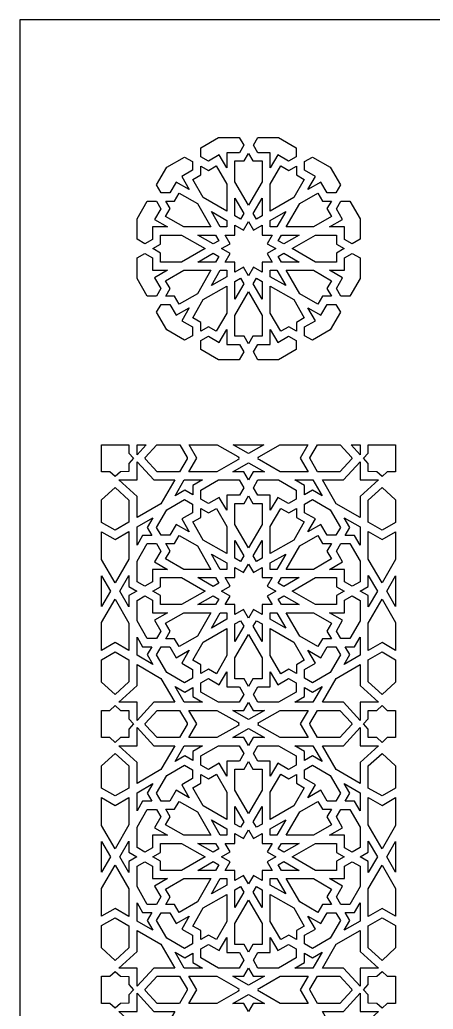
# Model space of a CAD drawing. Extents: x -600 to 600, y -1000 to 1000.
# Drawn here: x -600 to -347, y 395 to 1000 of the extents above; entities that cross this region are included whole.
import ezdxf

# ---------------------------------------------------------------- set-up
doc = ezdxf.new("R2010")
doc.units = 0
doc.layers.add('LAYER_1', color=18, linetype='CONTINUOUS')
doc.layers.add('LAYER_2', color=4, linetype='CONTINUOUS')

msp = doc.modelspace()

# ---------------------------------------------------------------- linework, layer by layer
at = {"layer": 'LAYER_1'}
for points in [[(-600, -1000), (600, -1000), (600, 1000), (-600, 1000)], [(-533.23, 734.95), (-530.35, 731.8), (-533.23, 728.65), (-533.23, 723.62), (-538.44, 723.46), (-541.69, 720.51), (-544.92, 723.45), (-550, 723.45), (-550, 731.8), (-550, 740), (-533.23, 740)], [(-522.71, 740), (-528.25, 733.95), (-528.25, 740)], [(-497.64, 732.29), (-497.53, 731.5), (-502.2, 723.45), (-515.96, 723.45), (-522.99, 731.13), (-523.26, 732.18), (-516.09, 740), (-502.11, 740)], [(-466.65, 732.83), (-465.93, 732.42), (-466.08, 731.8), (-465.93, 731.18), (-466.65, 730.77), (-479.38, 723.45), (-496.45, 723.45), (-491.61, 731.8), (-496.36, 740), (-479.12, 740)], [(-460, 734.6), (-469.4, 740), (-450.6, 740)], [(-428.39, 731.8), (-423.55, 723.45), (-440.62, 723.45), (-453.35, 730.77), (-454.07, 731.18), (-453.92, 731.8), (-454.07, 732.42), (-453.35, 732.83), (-440.89, 740), (-423.64, 740)], [(-403.91, 740), (-397.01, 732.47), (-396.74, 731.42), (-404.05, 723.45), (-417.8, 723.45), (-422.36, 731.31), (-422.47, 732.1), (-417.89, 740)], [(-391.75, 733.95), (-397.29, 740), (-391.75, 740)], [(-370, 731.8), (-370, 723.45), (-375.08, 723.45), (-378.31, 720.51), (-381.56, 723.46), (-386.77, 723.62), (-386.77, 728.65), (-389.65, 731.8), (-386.77, 734.95), (-386.77, 740), (-370, 740)], [(-518.02, 718.48), (-505.16, 718.48), (-513.61, 703.9), (-528.25, 695.48), (-528.25, 708.3), (-539.46, 718.48), (-528.25, 718.48), (-528.25, 729.65)], [(-450.34, 723.45), (-457.2, 723.45), (-460, 718.61), (-462.8, 723.45), (-469.66, 723.45), (-460, 729)], [(-391.75, 718.48), (-380.54, 718.48), (-391.75, 708.3), (-391.75, 695.48), (-406.39, 703.9), (-414.84, 718.48), (-401.98, 718.48), (-391.75, 729.65)], [(-488.25, 718.48), (-494.19, 715.07), (-494.19, 709.48), (-499.04, 712.28), (-504.98, 708.86), (-499.41, 718.48)], [(-465.74, 718.48), (-462.96, 713.69), (-465.64, 709.08), (-473.29, 709.08), (-473.29, 699.91), (-477.89, 707.85), (-484.52, 704.04), (-489.16, 706.7), (-489.16, 712.23), (-478.29, 718.48)], [(-430.84, 712.23), (-430.84, 706.7), (-435.48, 704.04), (-442.11, 707.85), (-446.7, 699.91), (-446.7, 709.08), (-454.36, 709.08), (-457.04, 713.69), (-454.26, 718.48), (-441.71, 718.48)], [(-420.59, 718.48), (-415.02, 708.86), (-420.96, 712.28), (-425.81, 709.48), (-425.81, 715.07), (-431.75, 718.48)], [(-533.23, 706.11), (-533.23, 692.61), (-541.68, 687.75), (-550, 692.53), (-550, 706.23), (-541.68, 713.79)], [(-457.29, 704.11), (-451.68, 704.11), (-451.68, 691.33), (-460, 676.98), (-468.32, 691.33), (-468.32, 704.11), (-462.71, 704.11), (-460, 708.78)], [(-370, 706.23), (-370, 692.53), (-378.31, 687.75), (-386.77, 692.61), (-386.77, 706.11), (-378.31, 713.79)], [(-494.29, 703.75), (-494.29, 698.42), (-500.92, 694.61), (-496.32, 686.67), (-504.28, 691.25), (-508.11, 684.65), (-513.46, 684.65), (-516.24, 689.44), (-509.97, 700.27), (-499.1, 706.52)], [(-410.03, 700.27), (-403.76, 689.44), (-406.53, 684.65), (-411.89, 684.65), (-415.72, 691.25), (-423.68, 686.67), (-419.08, 694.61), (-425.71, 698.42), (-425.71, 703.75), (-420.9, 706.52)], [(-473.29, 689.99), (-473.29, 673.43), (-487.7, 681.72), (-494.12, 692.79), (-489.26, 695.58), (-489.26, 700.97), (-484.57, 698.28), (-479.71, 701.07)], [(-435.43, 698.28), (-430.74, 700.97), (-430.74, 695.58), (-425.88, 692.79), (-432.3, 681.72), (-446.7, 673.43), (-446.7, 689.99), (-440.28, 701.07)], [(-522.02, 689.39), (-519.22, 684.55), (-524.82, 684.55), (-528.25, 678.63), (-528.25, 689.75), (-518.59, 695.31)], [(-391.75, 689.75), (-391.75, 678.63), (-395.18, 684.55), (-400.78, 684.55), (-397.98, 689.39), (-401.41, 695.31)], [(-533.23, 670.04), (-541.68, 655.46), (-550, 669.8), (-550, 686.8), (-541.68, 682.02), (-533.23, 686.89)], [(-491.34, 678.08), (-483.03, 663.74), (-499.65, 663.74), (-510.77, 670.13), (-507.97, 674.97), (-510.67, 679.64), (-505.27, 679.64), (-502.46, 684.48)], [(-414.73, 679.64), (-409.33, 679.64), (-412.03, 674.97), (-409.23, 670.13), (-420.34, 663.74), (-436.97, 663.74), (-428.66, 678.08), (-417.54, 684.48)], [(-378.31, 682.02), (-370, 686.8), (-370, 669.8), (-378.31, 655.46), (-386.77, 670.04), (-386.77, 686.89)], [(-516.42, 679.54), (-513.75, 674.92), (-517.58, 668.32), (-509.62, 663.74), (-518.81, 663.74), (-518.81, 656.11), (-523.44, 653.45), (-528.25, 656.21), (-528.25, 668.71), (-521.98, 679.54)], [(-462.87, 672.02), (-464.86, 668.59), (-468.31, 670.57), (-468.31, 681.41)], [(-451.68, 670.57), (-455.13, 668.59), (-457.12, 672.02), (-451.68, 681.41)], [(-398.02, 679.54), (-391.74, 668.71), (-391.74, 656.21), (-396.56, 653.45), (-401.19, 656.11), (-401.19, 663.74), (-410.38, 663.74), (-402.42, 668.32), (-406.25, 674.92), (-403.58, 679.54)], [(-473.29, 667.7), (-473.29, 663.74), (-477.27, 663.74), (-482.71, 673.12)], [(-442.72, 663.74), (-446.7, 663.74), (-446.7, 667.7), (-437.28, 673.12)], [(-456.95, 661.81), (-451.68, 664.84), (-451.68, 658.78), (-445.6, 658.78), (-448.64, 653.53), (-443.37, 650.49), (-448.64, 647.46), (-445.6, 642.21), (-451.68, 642.21), (-451.68, 636.15), (-456.95, 639.18), (-460, 633.93), (-463.04, 639.18), (-468.31, 636.15), (-468.31, 642.21), (-474.4, 642.21), (-471.35, 647.46), (-476.62, 650.49), (-471.35, 653.53), (-474.4, 658.78), (-468.31, 658.78), (-468.31, 664.84), (-463.04, 661.81), (-460, 667.06)], [(-544.56, 650.49), (-550, 641.1), (-550, 650.49), (-550, 659.88)], [(-533.23, 653.29), (-528.38, 650.49), (-533.23, 647.7), (-533.23, 640.86), (-538.81, 650.49), (-533.23, 660.13)], [(-381.19, 650.49), (-386.77, 640.86), (-386.77, 647.7), (-391.62, 650.49), (-386.77, 653.29), (-386.77, 660.13)], [(-370, 650.49), (-370, 641.1), (-375.44, 650.49), (-370, 659.88)], [(-486.59, 650.49), (-500.99, 642.21), (-513.83, 642.21), (-513.83, 647.8), (-518.51, 650.49), (-513.83, 653.19), (-513.83, 658.78), (-500.99, 658.78)], [(-478.16, 655.34), (-481.6, 653.36), (-491.02, 658.78), (-480.15, 658.78)], [(-428.97, 658.78), (-438.39, 653.36), (-441.84, 655.34), (-439.85, 658.78)], [(-406.17, 658.78), (-406.17, 653.19), (-401.49, 650.49), (-406.17, 647.8), (-406.17, 642.21), (-419.01, 642.21), (-433.41, 650.49), (-419.01, 658.78)], [(-533.23, 630.94), (-533.23, 614.1), (-541.68, 618.97), (-550, 614.18), (-550, 631.19), (-541.68, 645.53)], [(-518.81, 644.87), (-518.81, 637.25), (-509.62, 637.25), (-517.58, 632.67), (-513.75, 626.07), (-516.42, 621.45), (-521.98, 621.45), (-528.25, 632.28), (-528.25, 644.77), (-523.44, 647.54)], [(-478.16, 645.64), (-480.15, 642.21), (-491.02, 642.21), (-481.6, 647.63)], [(-428.97, 642.21), (-439.85, 642.21), (-441.84, 645.64), (-438.39, 647.63)], [(-391.74, 644.77), (-391.74, 632.28), (-398.02, 621.45), (-403.58, 621.45), (-406.25, 626.07), (-402.42, 632.67), (-410.38, 637.25), (-401.19, 637.25), (-401.19, 644.87), (-396.56, 647.54)], [(-370, 631.19), (-370, 614.18), (-378.31, 618.97), (-386.77, 614.1), (-386.77, 630.94), (-378.31, 645.53)], [(-483.03, 637.25), (-491.34, 622.91), (-502.46, 616.51), (-505.27, 621.35), (-510.67, 621.35), (-507.97, 626.01), (-510.77, 630.85), (-499.65, 637.25)], [(-473.29, 633.29), (-482.71, 627.87), (-477.27, 637.25), (-473.29, 637.25)], [(-437.28, 627.87), (-446.7, 633.29), (-446.7, 637.25), (-442.72, 637.25)], [(-409.23, 630.85), (-412.03, 626.01), (-409.33, 621.35), (-414.73, 621.35), (-417.54, 616.51), (-428.66, 622.91), (-436.97, 637.25), (-420.34, 637.25)], [(-462.87, 628.97), (-468.31, 619.58), (-468.31, 630.42), (-464.86, 632.4)], [(-451.68, 630.42), (-451.68, 619.58), (-457.12, 628.97), (-455.13, 632.4)], [(-473.29, 610.99), (-479.71, 599.92), (-484.57, 602.71), (-489.26, 600.02), (-489.26, 605.4), (-494.12, 608.2), (-487.7, 619.27), (-473.29, 627.56)], [(-451.68, 609.66), (-451.68, 596.87), (-457.29, 596.87), (-460, 592.21), (-462.71, 596.87), (-468.32, 596.87), (-468.32, 609.66), (-460, 624.01)], [(-432.3, 619.27), (-425.88, 608.2), (-430.74, 605.4), (-430.74, 600.02), (-435.43, 602.71), (-440.28, 599.92), (-446.7, 610.99), (-446.7, 627.56)], [(-524.82, 616.43), (-519.22, 616.43), (-522.02, 611.6), (-518.59, 605.68), (-528.25, 611.24), (-528.25, 622.36)], [(-391.75, 611.24), (-401.41, 605.68), (-397.98, 611.6), (-400.78, 616.43), (-395.18, 616.43), (-391.75, 622.36)], [(-533.23, 608.37), (-533.23, 594.88), (-541.68, 587.2), (-550, 594.75), (-550, 608.45), (-541.68, 613.24)], [(-508.11, 616.34), (-504.28, 609.73), (-496.32, 614.31), (-500.92, 606.38), (-494.29, 602.57), (-494.29, 597.24), (-499.1, 594.47), (-509.97, 600.72), (-516.24, 611.55), (-513.46, 616.34)], [(-403.76, 611.55), (-410.03, 600.72), (-420.9, 594.47), (-425.71, 597.24), (-425.71, 602.57), (-419.08, 606.38), (-423.68, 614.31), (-415.72, 609.73), (-411.89, 616.34), (-406.53, 616.34)], [(-370, 608.45), (-370, 594.75), (-378.31, 587.2), (-386.77, 594.88), (-386.77, 608.37), (-378.31, 613.24)], [(-513.61, 597.09), (-505.16, 582.5), (-518.02, 582.5), (-528.25, 571.34), (-528.25, 582.5), (-539.46, 582.5), (-528.25, 592.69), (-528.25, 605.51)], [(-391.75, 592.69), (-380.54, 582.5), (-391.75, 582.5), (-391.75, 571.34), (-401.98, 582.5), (-414.84, 582.5), (-406.39, 597.09), (-391.75, 605.51)], [(-473.29, 591.91), (-465.64, 591.91), (-462.96, 587.29), (-465.74, 582.5), (-478.29, 582.5), (-489.16, 588.75), (-489.16, 594.29), (-484.52, 596.95), (-477.89, 593.14), (-473.29, 601.07)], [(-442.11, 593.14), (-435.48, 596.95), (-430.84, 594.29), (-430.84, 588.75), (-441.71, 582.5), (-454.26, 582.5), (-457.04, 587.29), (-454.36, 591.91), (-446.7, 591.91), (-446.7, 601.07)], [(-499.04, 588.71), (-494.19, 591.5), (-494.19, 585.92), (-488.25, 582.5), (-499.41, 582.5), (-504.98, 592.13)], [(-420.59, 582.5), (-431.75, 582.5), (-425.81, 585.92), (-425.81, 591.5), (-420.96, 588.71), (-415.02, 592.13)], [(-457.2, 577.54), (-450.34, 577.54), (-460, 571.99), (-469.66, 577.54), (-462.8, 577.54), (-460, 582.38)], [(-538.44, 577.53), (-533.23, 577.37), (-533.23, 572.34), (-530.35, 569.19), (-533.23, 566.04), (-533.23, 561.01), (-538.44, 560.85), (-541.69, 557.9), (-544.92, 560.84), (-550, 560.84), (-550, 569.19), (-550, 577.54), (-544.92, 577.54), (-541.69, 580.48)], [(-502.2, 577.54), (-497.64, 569.68), (-497.53, 568.89), (-502.2, 560.84), (-515.96, 560.84), (-522.99, 568.52), (-523.26, 569.57), (-515.96, 577.54)], [(-466.65, 570.22), (-465.93, 569.81), (-466.08, 569.19), (-465.93, 568.57), (-466.65, 568.16), (-479.38, 560.84), (-496.45, 560.84), (-491.61, 569.19), (-496.45, 577.54), (-479.38, 577.54)], [(-428.39, 569.19), (-423.55, 560.84), (-440.62, 560.84), (-453.35, 568.16), (-454.07, 568.57), (-453.92, 569.19), (-454.07, 569.81), (-453.35, 570.22), (-440.62, 577.54), (-423.55, 577.54)], [(-404.05, 577.54), (-397.01, 569.86), (-396.74, 568.81), (-404.05, 560.84), (-417.8, 560.84), (-422.36, 568.7), (-422.47, 569.49), (-417.8, 577.54)], [(-375.08, 577.54), (-370, 577.54), (-370, 569.19), (-370, 560.84), (-375.08, 560.84), (-378.31, 557.9), (-381.56, 560.85), (-386.77, 561.01), (-386.77, 566.04), (-389.65, 569.19), (-386.77, 572.34), (-386.77, 577.37), (-381.56, 577.53), (-378.31, 580.48)], [(-518.02, 555.87), (-505.16, 555.87), (-513.61, 541.29), (-528.25, 532.87), (-528.25, 545.69), (-539.46, 555.87), (-528.25, 555.87), (-528.25, 567.04)], [(-450.34, 560.84), (-457.2, 560.84), (-460, 556), (-462.8, 560.84), (-469.66, 560.84), (-460, 566.39)], [(-391.75, 555.87), (-380.54, 555.87), (-391.75, 545.69), (-391.75, 532.87), (-406.39, 541.29), (-414.84, 555.87), (-401.98, 555.87), (-391.75, 567.04)], [(-533.23, 543.5), (-533.23, 530.01), (-541.68, 525.14), (-550, 529.93), (-550, 543.62), (-541.68, 551.18)], [(-488.25, 555.87), (-494.19, 552.46), (-494.19, 546.87), (-499.04, 549.67), (-504.98, 546.25), (-499.41, 555.87)], [(-462.96, 551.08), (-465.64, 546.47), (-473.29, 546.47), (-473.29, 537.31), (-477.89, 545.24), (-484.52, 541.43), (-489.16, 544.09), (-489.16, 549.62), (-478.29, 555.87), (-465.74, 555.87)], [(-441.71, 555.87), (-430.84, 549.62), (-430.84, 544.09), (-435.48, 541.43), (-442.11, 545.24), (-446.7, 537.31), (-446.7, 546.47), (-454.36, 546.47), (-457.04, 551.08), (-454.26, 555.87)], [(-420.59, 555.87), (-415.02, 546.25), (-420.96, 549.67), (-425.81, 546.87), (-425.81, 552.46), (-431.75, 555.87)], [(-370, 543.62), (-370, 529.93), (-378.31, 525.14), (-386.77, 530.01), (-386.77, 543.5), (-378.31, 551.18)], [(-457.29, 541.51), (-451.68, 541.51), (-451.68, 528.72), (-460, 514.37), (-468.32, 528.72), (-468.32, 541.51), (-462.71, 541.51), (-460, 546.17)], [(-494.29, 541.14), (-494.29, 535.81), (-500.92, 532), (-496.32, 524.07), (-504.28, 528.65), (-508.11, 522.04), (-513.46, 522.04), (-516.24, 526.83), (-509.97, 537.66), (-499.1, 543.91)], [(-410.03, 537.66), (-403.76, 526.83), (-406.53, 522.04), (-411.89, 522.04), (-415.72, 528.65), (-423.68, 524.07), (-419.08, 532), (-425.71, 535.81), (-425.71, 541.14), (-420.9, 543.91)], [(-522.02, 526.78), (-519.22, 521.94), (-524.82, 521.94), (-528.25, 516.02), (-528.25, 527.14), (-518.59, 532.7)], [(-473.29, 527.39), (-473.29, 510.82), (-487.7, 519.11), (-494.12, 530.18), (-489.26, 532.98), (-489.26, 538.36), (-484.57, 535.67), (-479.71, 538.46)], [(-435.43, 535.67), (-430.74, 538.36), (-430.74, 532.98), (-425.88, 530.18), (-432.3, 519.11), (-446.7, 510.82), (-446.7, 527.39), (-440.28, 538.46)], [(-391.75, 527.14), (-391.75, 516.02), (-395.18, 521.94), (-400.78, 521.94), (-397.98, 526.78), (-401.41, 532.7)], [(-533.23, 507.43), (-541.68, 492.85), (-550, 507.19), (-550, 524.2), (-541.68, 519.41), (-533.23, 524.28)], [(-491.34, 515.47), (-483.03, 501.13), (-499.65, 501.13), (-510.77, 507.53), (-507.97, 512.36), (-510.67, 517.03), (-505.27, 517.03), (-502.46, 521.87)], [(-414.73, 517.03), (-409.33, 517.03), (-412.03, 512.36), (-409.23, 507.53), (-420.34, 501.13), (-436.97, 501.13), (-428.66, 515.47), (-417.54, 521.87)], [(-378.31, 519.41), (-370, 524.2), (-370, 507.19), (-378.31, 492.85), (-386.77, 507.44), (-386.77, 524.28)], [(-513.75, 512.31), (-517.58, 505.71), (-509.62, 501.13), (-518.81, 501.13), (-518.81, 493.51), (-523.44, 490.84), (-528.25, 493.61), (-528.25, 506.1), (-521.98, 516.93), (-516.42, 516.93)], [(-462.87, 509.41), (-464.86, 505.98), (-468.31, 507.96), (-468.31, 518.8)], [(-451.68, 507.96), (-455.13, 505.98), (-457.12, 509.41), (-451.68, 518.8)], [(-398.02, 516.93), (-391.74, 506.1), (-391.74, 493.61), (-396.56, 490.84), (-401.19, 493.51), (-401.19, 501.13), (-410.38, 501.13), (-402.42, 505.71), (-406.25, 512.31), (-403.58, 516.93)], [(-473.29, 505.09), (-473.29, 501.13), (-477.27, 501.13), (-482.71, 510.51)], [(-442.72, 501.13), (-446.7, 501.13), (-446.7, 505.09), (-437.28, 510.51)], [(-456.95, 499.2), (-451.68, 502.23), (-451.68, 496.17), (-445.6, 496.17), (-448.64, 490.92), (-443.37, 487.89), (-448.64, 484.85), (-445.6, 479.6), (-451.68, 479.6), (-451.68, 473.54), (-456.95, 476.57), (-460, 471.32), (-463.04, 476.57), (-468.31, 473.54), (-468.31, 479.6), (-474.4, 479.6), (-471.35, 484.85), (-476.62, 487.89), (-471.35, 490.92), (-474.4, 496.17), (-468.31, 496.17), (-468.31, 502.23), (-463.04, 499.2), (-460, 504.45)], [(-544.56, 487.89), (-550, 478.5), (-550, 487.89), (-550, 497.27)], [(-533.23, 490.68), (-528.38, 487.89), (-533.23, 485.09), (-533.23, 478.25), (-538.81, 487.89), (-533.23, 497.52)], [(-381.19, 487.89), (-386.77, 478.25), (-386.77, 485.09), (-391.62, 487.89), (-386.77, 490.68), (-386.77, 497.52)], [(-370, 487.89), (-370, 478.5), (-375.44, 487.89), (-370, 497.27)], [(-500.99, 496.17), (-486.59, 487.89), (-500.99, 479.6), (-513.83, 479.6), (-513.83, 485.19), (-518.51, 487.89), (-513.83, 490.58), (-513.83, 496.17)], [(-480.15, 496.17), (-478.16, 492.74), (-481.6, 490.75), (-491.02, 496.17)], [(-438.39, 490.75), (-441.84, 492.74), (-439.85, 496.17), (-428.97, 496.17)], [(-406.17, 496.17), (-406.17, 490.58), (-401.49, 487.89), (-406.17, 485.19), (-406.17, 479.6), (-419.01, 479.6), (-433.41, 487.89), (-419.01, 496.17)], [(-518.81, 482.27), (-518.81, 474.64), (-509.62, 474.64), (-517.58, 470.06), (-513.75, 463.46), (-516.42, 458.84), (-521.98, 458.84), (-528.25, 469.67), (-528.25, 482.17), (-523.44, 484.93)], [(-478.16, 483.04), (-480.15, 479.6), (-491.02, 479.6), (-481.6, 485.02)], [(-428.97, 479.6), (-439.85, 479.6), (-441.84, 483.04), (-438.39, 485.02)], [(-391.74, 482.17), (-391.74, 469.67), (-398.02, 458.84), (-403.58, 458.84), (-406.25, 463.46), (-402.42, 470.06), (-410.38, 474.64), (-401.19, 474.64), (-401.19, 482.27), (-396.56, 484.93)], [(-533.23, 468.34), (-533.23, 451.49), (-541.68, 456.36), (-550, 451.57), (-550, 468.58), (-541.68, 482.92)], [(-370, 468.58), (-370, 451.57), (-378.31, 456.36), (-386.77, 451.49), (-386.77, 468.34), (-378.31, 482.92)], [(-483.03, 474.64), (-491.34, 460.3), (-502.46, 453.9), (-505.27, 458.74), (-510.67, 458.74), (-507.97, 463.41), (-510.77, 468.24), (-499.65, 474.64)], [(-473.29, 470.68), (-482.71, 465.26), (-477.27, 474.64), (-473.29, 474.64)], [(-437.28, 465.26), (-446.7, 470.68), (-446.7, 474.64), (-442.72, 474.64)], [(-409.23, 468.24), (-412.03, 463.41), (-409.33, 458.74), (-414.73, 458.74), (-417.54, 453.9), (-428.66, 460.3), (-436.97, 474.64), (-420.34, 474.64)], [(-462.87, 466.36), (-468.31, 456.97), (-468.31, 467.81), (-464.86, 469.79)], [(-451.68, 467.81), (-451.68, 456.97), (-457.12, 466.36), (-455.13, 469.79)], [(-473.29, 448.38), (-479.71, 437.31), (-484.57, 440.1), (-489.26, 437.41), (-489.26, 442.8), (-494.12, 445.59), (-487.7, 456.66), (-473.29, 464.95)], [(-451.68, 447.05), (-451.68, 434.27), (-457.29, 434.27), (-460, 429.6), (-462.71, 434.27), (-468.32, 434.27), (-468.32, 447.05), (-460, 461.4)], [(-432.3, 456.66), (-425.88, 445.59), (-430.74, 442.8), (-430.74, 437.41), (-435.43, 440.1), (-440.28, 437.31), (-446.7, 448.38), (-446.7, 464.95)], [(-524.82, 453.83), (-519.22, 453.83), (-522.02, 448.99), (-518.59, 443.07), (-528.25, 448.63), (-528.25, 459.75)], [(-391.75, 448.63), (-401.41, 443.07), (-397.98, 448.99), (-400.78, 453.83), (-395.18, 453.83), (-391.75, 459.75)], [(-533.23, 445.76), (-533.23, 432.27), (-541.68, 424.59), (-550, 432.15), (-550, 445.85), (-541.68, 450.63)], [(-508.11, 453.73), (-504.28, 447.12), (-496.32, 451.7), (-500.92, 443.77), (-494.29, 439.96), (-494.29, 434.63), (-499.1, 431.86), (-509.97, 438.11), (-516.24, 448.94), (-513.46, 453.73)], [(-403.76, 448.94), (-410.03, 438.11), (-420.9, 431.86), (-425.71, 434.63), (-425.71, 439.96), (-419.08, 443.77), (-423.68, 451.7), (-415.72, 447.12), (-411.89, 453.73), (-406.53, 453.73)], [(-370, 445.85), (-370, 432.15), (-378.31, 424.59), (-386.77, 432.27), (-386.77, 445.76), (-378.31, 450.63)], [(-513.61, 434.48), (-505.16, 419.9), (-518.02, 419.9), (-528.25, 408.73), (-528.25, 419.9), (-539.46, 419.9), (-528.25, 430.08), (-528.25, 442.9)], [(-391.75, 430.08), (-380.54, 419.9), (-391.75, 419.9), (-391.75, 408.73), (-401.98, 419.9), (-414.84, 419.9), (-406.39, 434.48), (-391.75, 442.9)], [(-473.29, 429.3), (-465.64, 429.3), (-462.96, 424.69), (-465.74, 419.9), (-478.29, 419.9), (-489.16, 426.15), (-489.16, 431.68), (-484.52, 434.34), (-477.89, 430.53), (-473.29, 438.47)], [(-442.11, 430.53), (-435.48, 434.34), (-430.84, 431.68), (-430.84, 426.15), (-441.71, 419.9), (-454.26, 419.9), (-457.04, 424.69), (-454.36, 429.3), (-446.7, 429.3), (-446.7, 438.47)], [(-499.04, 426.1), (-494.19, 428.9), (-494.19, 423.31), (-488.25, 419.9), (-499.41, 419.9), (-504.98, 429.52)], [(-420.59, 419.9), (-431.75, 419.9), (-425.81, 423.31), (-425.81, 428.9), (-420.96, 426.1), (-415.02, 429.52)], [(-538.44, 414.92), (-533.23, 414.76), (-533.23, 409.73), (-530.35, 406.58), (-533.23, 403.43), (-533.23, 398.4), (-538.44, 398.24), (-541.69, 395.29), (-544.92, 398.23), (-550, 398.23), (-550, 406.58), (-550, 414.93), (-544.92, 414.93), (-541.69, 417.87)], [(-457.2, 414.93), (-450.34, 414.93), (-460, 409.38), (-469.66, 414.93), (-462.8, 414.93), (-460, 419.77)], [(-375.08, 414.93), (-370, 414.93), (-370, 406.58), (-370, 398.23), (-375.08, 398.23), (-378.31, 395.29), (-381.56, 398.24), (-386.77, 398.4), (-386.77, 403.43), (-389.65, 406.58), (-386.77, 409.73), (-386.77, 414.76), (-381.56, 414.92), (-378.31, 417.87)], [(-502.2, 414.93), (-497.64, 407.07), (-497.53, 406.28), (-502.2, 398.23), (-515.96, 398.23), (-522.99, 405.91), (-523.26, 406.96), (-515.96, 414.93)], [(-479.38, 414.93), (-466.65, 407.61), (-465.93, 407.2), (-466.08, 406.58), (-465.93, 405.96), (-466.65, 405.55), (-479.38, 398.23), (-496.45, 398.23), (-491.61, 406.58), (-496.45, 414.93)], [(-428.39, 406.58), (-423.55, 398.23), (-440.62, 398.23), (-453.35, 405.55), (-454.07, 405.96), (-453.92, 406.58), (-454.07, 407.2), (-453.35, 407.61), (-440.62, 414.93), (-423.55, 414.93)], [(-404.05, 414.93), (-397.01, 407.25), (-396.74, 406.2), (-404.05, 398.23), (-417.8, 398.23), (-422.36, 406.09), (-422.47, 406.88), (-417.8, 414.93)], [(-518.02, 393.26), (-505.16, 393.26), (-513.61, 378.68), (-528.25, 370.26), (-528.25, 383.08), (-539.46, 393.26), (-528.25, 393.26), (-528.25, 404.43)], [(-450.34, 398.23), (-457.2, 398.23), (-460, 393.39), (-462.8, 398.23), (-469.66, 398.23), (-460, 403.78)], [(-391.75, 393.26), (-380.54, 393.26), (-391.75, 383.08), (-391.75, 370.26), (-406.39, 378.68), (-414.84, 393.26), (-401.98, 393.26), (-391.75, 404.43)]]:
    msp.add_lwpolyline(points, close=True, dxfattribs=at)
at = {"layer": 'LAYER_2'}
for points in [[(-465.74, 927.99), (-462.96, 923.2), (-465.64, 918.58), (-473.29, 918.58), (-473.29, 909.42), (-477.89, 917.35), (-484.52, 913.54), (-489.16, 916.21), (-489.16, 921.74), (-478.29, 927.99)], [(-430.84, 921.74), (-430.84, 916.21), (-435.48, 913.54), (-442.11, 917.35), (-446.71, 909.42), (-446.71, 918.58), (-454.36, 918.58), (-457.04, 923.2), (-454.26, 927.99), (-441.71, 927.99)], [(-494.29, 913.26), (-494.29, 907.93), (-500.92, 904.11), (-496.32, 896.18), (-504.28, 900.76), (-508.11, 894.16), (-513.47, 894.16), (-516.24, 898.95), (-509.97, 909.77), (-499.1, 916.02)], [(-457.29, 913.62), (-451.68, 913.62), (-451.68, 900.83), (-460, 886.49), (-468.32, 900.83), (-468.32, 913.62), (-462.71, 913.62), (-460, 918.28)], [(-410.03, 909.77), (-403.76, 898.95), (-406.53, 894.16), (-411.89, 894.16), (-415.72, 900.76), (-423.68, 896.18), (-419.08, 904.11), (-425.71, 907.93), (-425.71, 913.26), (-420.9, 916.02)], [(-473.29, 899.5), (-473.29, 882.94), (-487.7, 891.22), (-494.12, 902.3), (-489.26, 905.09), (-489.26, 910.48), (-484.57, 907.78), (-479.72, 910.58)], [(-435.43, 907.78), (-430.74, 910.48), (-430.74, 905.09), (-425.88, 902.3), (-432.3, 891.22), (-446.71, 882.94), (-446.71, 899.5), (-440.28, 910.58)], [(-491.34, 887.59), (-483.03, 873.25), (-499.66, 873.25), (-510.77, 879.64), (-507.97, 884.48), (-510.67, 889.14), (-505.27, 889.14), (-502.46, 893.98)], [(-462.87, 881.53), (-464.86, 878.09), (-468.31, 880.08), (-468.31, 890.91)], [(-451.68, 880.08), (-455.13, 878.09), (-457.12, 881.53), (-451.68, 890.91)], [(-414.73, 889.14), (-409.33, 889.14), (-412.03, 884.48), (-409.23, 879.64), (-420.34, 873.25), (-436.97, 873.25), (-428.66, 887.59), (-417.54, 893.98)], [(-516.42, 889.04), (-513.75, 884.43), (-517.58, 877.82), (-509.62, 873.25), (-518.81, 873.25), (-518.81, 865.62), (-523.44, 862.95), (-528.26, 865.72), (-528.26, 878.22), (-521.98, 889.04)], [(-398.02, 889.04), (-391.74, 878.22), (-391.74, 865.72), (-396.56, 862.95), (-401.19, 865.62), (-401.19, 873.25), (-410.38, 873.25), (-402.42, 877.82), (-406.25, 884.43), (-403.58, 889.04)], [(-473.29, 877.21), (-473.29, 873.25), (-477.27, 873.25), (-482.71, 882.63)], [(-442.72, 873.25), (-446.71, 873.25), (-446.71, 877.21), (-437.28, 882.63)], [(-456.95, 871.31), (-451.68, 874.35), (-451.68, 868.28), (-445.6, 868.28), (-448.64, 863.03), (-443.37, 860), (-448.64, 856.97), (-445.6, 851.72), (-451.68, 851.72), (-451.68, 845.65), (-456.95, 848.69), (-460, 843.43), (-463.04, 848.69), (-468.31, 845.65), (-468.31, 851.72), (-474.4, 851.72), (-471.35, 856.97), (-476.62, 860), (-471.35, 863.03), (-474.4, 868.28), (-468.31, 868.28), (-468.31, 874.35), (-463.04, 871.31), (-460, 876.57)], [(-486.59, 860), (-500.99, 851.72), (-513.83, 851.72), (-513.83, 857.31), (-518.51, 860), (-513.83, 862.69), (-513.83, 868.28), (-500.99, 868.28)], [(-478.16, 864.85), (-481.6, 862.87), (-491.02, 868.28), (-480.15, 868.28)], [(-428.97, 868.28), (-438.39, 862.87), (-441.84, 864.85), (-439.85, 868.28)], [(-406.17, 868.28), (-406.17, 862.69), (-401.49, 860), (-406.17, 857.31), (-406.17, 851.72), (-419.01, 851.72), (-433.41, 860), (-419.01, 868.28)], [(-518.81, 854.38), (-518.81, 846.75), (-509.62, 846.75), (-517.58, 842.18), (-513.75, 835.57), (-516.42, 830.96), (-521.98, 830.96), (-528.26, 841.78), (-528.26, 854.28), (-523.44, 857.05)], [(-478.16, 855.15), (-480.15, 851.72), (-491.02, 851.72), (-481.6, 857.13)], [(-428.97, 851.72), (-439.85, 851.72), (-441.84, 855.15), (-438.39, 857.13)], [(-391.74, 854.28), (-391.74, 841.78), (-398.02, 830.96), (-403.58, 830.96), (-406.25, 835.57), (-402.42, 842.18), (-410.38, 846.75), (-401.19, 846.75), (-401.19, 854.38), (-396.56, 857.05)], [(-483.03, 846.75), (-491.34, 832.41), (-502.46, 826.02), (-505.27, 830.86), (-510.67, 830.86), (-507.97, 835.52), (-510.77, 840.36), (-499.66, 846.75)], [(-473.29, 842.79), (-482.71, 837.37), (-477.27, 846.75), (-473.29, 846.75)], [(-462.87, 838.47), (-468.31, 829.09), (-468.31, 839.92), (-464.86, 841.91)], [(-451.68, 839.92), (-451.68, 829.09), (-457.12, 838.47), (-455.13, 841.91)], [(-437.28, 837.37), (-446.71, 842.79), (-446.71, 846.75), (-442.72, 846.75)], [(-409.23, 840.36), (-412.03, 835.52), (-409.33, 830.86), (-414.73, 830.86), (-417.54, 826.02), (-428.66, 832.41), (-436.97, 846.75), (-420.34, 846.75)], [(-473.29, 820.5), (-479.72, 809.42), (-484.57, 812.22), (-489.26, 809.52), (-489.26, 814.91), (-494.12, 817.7), (-487.7, 828.78), (-473.29, 837.06)], [(-432.3, 828.78), (-425.88, 817.7), (-430.74, 814.91), (-430.74, 809.52), (-435.43, 812.22), (-440.28, 809.42), (-446.71, 820.5), (-446.71, 837.06)], [(-451.68, 819.17), (-451.68, 806.38), (-457.29, 806.38), (-460, 801.72), (-462.71, 806.38), (-468.32, 806.38), (-468.32, 819.17), (-460, 833.51)], [(-508.11, 825.84), (-504.28, 819.24), (-496.32, 823.82), (-500.92, 815.89), (-494.29, 812.07), (-494.29, 806.74), (-499.1, 803.98), (-509.97, 810.23), (-516.24, 821.05), (-513.47, 825.84)], [(-403.76, 821.05), (-410.03, 810.23), (-420.9, 803.98), (-425.71, 806.74), (-425.71, 812.07), (-419.08, 815.89), (-423.68, 823.82), (-415.72, 819.24), (-411.89, 825.84), (-406.53, 825.84)], [(-473.29, 801.42), (-465.64, 801.42), (-462.96, 796.8), (-465.74, 792.01), (-478.29, 792.01), (-489.16, 798.26), (-489.16, 803.79), (-484.52, 806.46), (-477.89, 802.65), (-473.29, 810.58)], [(-442.11, 802.65), (-435.48, 806.46), (-430.84, 803.79), (-430.84, 798.26), (-441.71, 792.01), (-454.26, 792.01), (-457.04, 796.8), (-454.36, 801.42), (-446.71, 801.42), (-446.71, 810.58)]]:
    msp.add_lwpolyline(points, close=True, dxfattribs=at)

doc.saveas('drawing.dxf')
